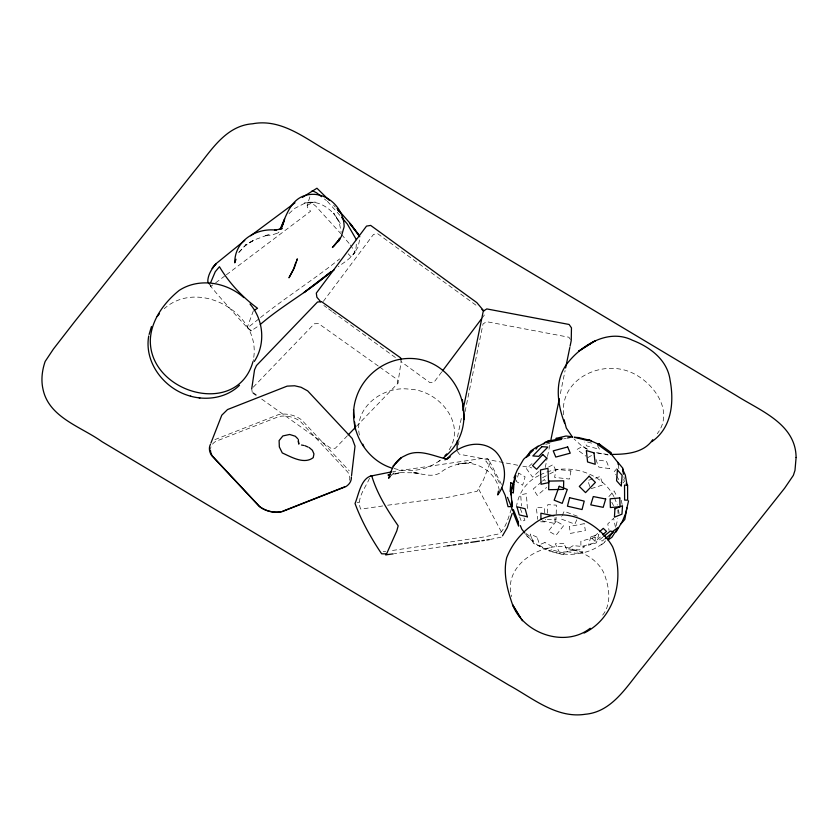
<?xml version="1.0" encoding="UTF-8"?>
<svg xmlns="http://www.w3.org/2000/svg" width="838" height="838" viewBox="0 0 838 838"><rect width="100%" height="100%" fill="white"/><g stroke="black" fill="none" stroke-linecap="round" stroke-linejoin="round"><path stroke-width="0.63" stroke-dasharray="4.19 3.14" d="M547.539 513.223L547.78 504.633L556.432 505.157L556.034 519.885L547.371 519.361M563.534 414.737C559.92 379.855 599.149 360.518 628.573 371.349C651.692 379.886 675.428 410.232 657.275 433.686M369.506 478.268C365.588 487.842 356.014 498.359 360.686 509.127L382.767 505.953M253.767 357.323C260.168 312.406 198.334 278.237 164.217 308.688M356.433 426.343L397.914 383.259L401.13 361.461M356.255 244.235C356.674 255.559 346.104 260.765 338.311 266.694M359.565 240.024L358.025 247.084L353.248 254.752M457.517 436.923L461.906 415.47M458.26 444.905L459.056 441.06M465.09 411.573L483.034 323.939L486.553 321.677L568.855 337.222L571.233 340.595M545.245 467.51L547.256 457.716M547.518 456.427L550.137 443.606M560.371 393.619L565.095 370.543M516.438 507.252C517.957 493.708 526.589 481.253 539.012 475.534M616.087 525.845L617.784 518.607M226.375 274.791L310.605 211.228L307.337 207.269L307.211 205.331L309.955 196.532M252.887 361.932L253.547 359.691M511.4 508.928C508.394 517.58 506.204 527.123 499.5 533.785L483.222 537.074L390.623 550.734M576.774 519.811L574.858 524.148L560.779 518.858L561.743 516.69M562.225 515.611L564.152 511.264L578.22 516.554M387.68 505.22L446.738 497.542L477.052 491.34L483.442 479.923L490.157 462.702L487.601 458.323L483.275 458.292L393.137 471.585M449.21 449.723C466.536 422.52 437.939 389.911 409.321 389.188C383.029 385.522 352.725 407.823 359.649 436.242M602.669 615.092C612.138 603.224 609.017 586.977 604.25 573.831C596.949 557.427 579.1 550.315 562.717 546.449C536.624 545.297 503.177 567.158 511.683 596.583M238.799 252.458L244.287 246.508L254.364 239.752L244.864 245.377L253.987 240.035L269.459 234.347L264.012 236.023L271.9 234.965L277.692 233.1L279.064 231.12M253.359 310.835L247.2 327.553L251.201 330.706L247.2 327.553L238.903 318.597L218.079 295.133L210.307 285.905L210.191 284.658M323.321 301.387L373.528 234.378L377.687 233.697L477.817 306.519M441.731 371.936L434.178 382.013L430.02 382.704L400.941 361.555M482.154 317.969L484.385 315.004M617.009 468.484L614.139 471.71L616.003 474.916M623.063 482.908L624.499 481.295L623.252 479.158M608.87 496.588L614.065 490.921L616.988 496.567M238.987 252.259L244.287 246.508M253.275 387.177L314.292 323.803L318.492 323.552L378.65 366.321M347.435 435.697L335.357 448.236L331.157 448.487L260.272 398.071M393.975 472.737L391.346 475.272L400.784 472.496L393.085 474.036M394.09 468.505C409.688 472.862 427.789 470.369 440.432 459.894M289.016 213.596L294.41 208.568L304.508 203.372L315.172 202.094L304.487 203.026C319.896 198.952 333.807 210.527 340.312 223.62L333.66 213.124L339.306 222.384L341.15 232.356M525.552 533.911C543.831 557.72 583.646 561.575 605.654 540.898M532.004 463.603L526.463 468.704L532.612 477.136L539.085 471.176M597.683 533.397L592.078 538.446L595.315 541.537L600.909 536.488M541.589 481.881L533.209 489.036L537.294 495.394L546.596 487.454M542.511 481.085L544.375 479.493L545.737 481.62M277.692 233.1L278.949 232.042M258.649 319.069L247.566 327.836L250.991 330.989L258.366 326.034M602.773 537.21L599.002 540.28L602.323 540.981L604.208 539.452M260.492 317.55C286.167 297.05 314.041 279.494 339.662 258.911M438.609 461.612L440.505 460.135M601.286 544.92L606.314 541.023M215.659 282.825L224.416 276.268M210.307 285.905L210.914 286.25L212.8 284.91M587.857 457.59L592.812 454.783M540.112 474.947C565.095 461.885 600.867 471.019 613.971 496.662M548.607 466.986L553.07 464.65L555.992 470.663L548.157 474.748M542.574 477.67L547.046 475.335M307.211 205.331L311.799 202.995L315.811 206.179L340.752 233.582M214.895 439.615L278.541 414.601A20.877 14.162 14 0 1 301.69 419.974L349.247 470.809M357.177 502.79L359.313 502.067M592.759 478.896L587.794 480.478L590.591 488.816L603.004 484.877L600.197 476.539L593.995 478.508M501.155 537.148L490.576 539.358M545.789 444.308L550.629 443.019M563.723 438.903L566.247 438.295M393.064 474.099L400.721 472.663L416.434 472.821L420.016 473.554L412.17 472.674C421.409 473.187 431.109 477.995 439.992 472.957C448.676 465.54 460.188 463.026 471.333 462.513L457.946 464.137C476.235 459.57 496.086 471.742 499.343 490.513M447.398 545.852L394.405 553.698M449.859 545.486L453.557 544.941M383.207 551.718L385.679 551.394M540.636 521.802L545.873 521.917L545.548 519.319M607.864 454.479L595.577 452.604L608.074 455.003M517.727 465.237L459.413 454.227L457.045 450.854M522.828 466.2L531.763 467.887M542.238 520.88L555.018 523.509L554.966 516.093M587.585 442.045L593.43 443.595M587.469 449.158L582.881 446.979L574.061 438.934M379.708 367.075L397.411 379.666L397.914 383.259M323.877 305.503L326.684 307.546M328.548 308.908L331.701 311.191M332.749 311.956L396.741 358.496M586.872 449.063L582.913 446.109L576.963 449.482L585.877 456.123M526.254 533.576L531.041 537.263L533.397 541.149L526.683 535.995L525.51 534.047M324.432 198.994L326.401 200.544M348.189 253.809L350.64 256.386L351.834 256.145L355.218 252.248L350.41 245.021M333.566 205.121L335.315 207.059M327.375 201.319L340.773 216.34M341.611 234.567L349.645 244.088M208.861 283.38L210.914 286.25M616.632 475.984L620.371 482.384M478.728 489.277L501.375 531.847M597.452 445.481L599.526 449.304L586.663 445.889L584.589 442.066M611.792 502.245L613.542 505.628M501.533 484.448L489.821 461.853L485.841 460.994L493.477 471.218L500.653 485.401M614.464 497.856L617.355 505.021M520.293 508.614L522.147 513.254M523.991 517.894L524.913 520.209L521.487 521.561L519.644 516.92M621.272 500.307L622.299 505.251M618.371 509.693L619.135 513.401M615.438 527.217L613.615 518.293L607.76 523.949L609.058 530.318M623.922 476.707L624.373 479.221M618.245 464.577L618.926 469.123M251.735 388.769L252.238 392.362M544.763 512.825L544.134 507.629L536.278 507.44L537.734 519.361M617.795 509.986L618.13 513.715M527.437 508.488L526.316 493.645L520.681 494.797L521.519 505.932M349.614 480.268A19.431 13.188 14 0 0 347.791 472.129L300.496 421.566A19.431 13.188 14 0 0 278.907 416.549L215.596 441.427A19.431 13.188 14 0 0 210.495 449.189M570.94 470.935L569.484 479.064L554.609 477.377L556.076 469.249L570.94 470.935M590.895 536.833L588.454 545.224L596.384 542.856L598.835 534.476L590.895 536.833M518.753 473.103L516.292 481.462L522.64 485.202L525.101 476.843L518.753 473.103M556.212 521.215L548.471 531.041L555.992 535.356L563.733 525.531L556.212 521.215M573.15 545.653L567.703 548.932L579.341 549.938L584.798 546.659L573.15 545.653M544.93 542.511L538.708 545.077L546.125 549.131L552.347 546.554L544.93 542.511M551.854 549.812L548.691 550.734L562.497 554.526L565.671 553.593L551.854 549.812M595.158 537.263L580.87 541.243L580.902 546.669L595.179 542.689L595.158 537.263M584.191 523.687L569.253 526.484L570.448 533.387L585.385 530.601L584.191 523.687M573.925 550.304L566.834 551.551L575.926 553.29L583.018 552.043L573.925 550.304M563.838 543.38L555.332 543.747L559.334 552.2L567.818 551.833L563.838 543.38M609.404 468.578L598.877 467.112L595.933 459.758L606.461 461.235L609.404 468.578M537.064 537.21L530.192 534.016L533.345 543.328L540.217 546.523L537.064 537.21"/><path stroke-width="1.26" d="M457.077 449.158L457.223 440.84M148.724 335.965C143.895 363.21 165.055 389.68 190.907 396.248M351.541 475.638L355.019 446.141L352.222 438.504L307.693 390.906L301.051 387.261L294.63 385.773L287.141 386.129L227.538 409.552L221.777 415.198L210.956 442.988M251.735 388.769L254.543 369.799L256.48 365.536L317.508 302.005L321.719 301.753L400.637 357.868L400.962 360.267M498.401 491.078L497.72 494.944C507.283 482.112 506.896 463.037 495.384 451.326C481.284 438.358 458.292 444.611 447.45 458.742L450.121 456.741L444.936 459.863M626.929 507.933L624.823 519.455L620.832 523.939M462.953 410.348L483.264 311.181L486.784 308.918L569.086 324.463L571.464 327.836L571.233 340.595L570.081 346.188M550.922 439.761L559.323 398.741M565.619 367.976L569.819 347.466M391.629 468.002C363.42 459.004 346.723 425.725 356.234 397.725C362.561 377.749 380.641 362.32 401.318 359.073C456.553 350.975 486.606 424.133 443.354 457.915M628.552 500.883L625.64 513.422L622.487 521.1L616.045 532.036M149.122 334.425L151.458 326.537M252.887 361.932C236.777 418.382 149.017 392.771 150.327 339.799C151.186 320.095 164.332 302.319 179.217 290.388C199.161 277.399 226.595 282.228 243.827 297.605M339.369 238.17L338.301 241.658L341.401 236.337L344.146 226.71C343.957 207.793 325.919 190.456 306.666 195.055C290.409 198.836 286.292 216.12 280.101 229.088M284.344 220.017L282.134 226.669L280.657 228.816M235.991 259.256L234.776 262.828C234.431 241.155 255.684 227.706 276.1 230.136L274.634 230.345L282.176 228.491L280.594 229.036M295.929 262.137L293.426 269.354L288.984 277.807L294.253 267.992L297.364 258.858L296.61 260.639M447.136 459.14C433.33 456.228 418.696 448.026 404.806 455.841C395.431 459.695 391.43 469.29 388.591 478.268L390.382 476.424M512.217 513.401L507.262 527.615L502.517 535.817M281.558 227.004L284.711 218.907M210.778 282.291L215.272 271.721L219.451 266.714C229.067 282.951 242.381 297.102 257.528 308.29L254.406 310.207M513.966 477.932L517.161 470.244L523.593 459.266L533.303 450.236M281.61 226.972L283.611 222.259M386.58 553.876L396.803 530.873L398.186 525.835C387.47 510.279 377.152 493.949 371.674 475.691C360.864 478.435 358.779 494.525 355.04 503.512C361.534 521.194 371.077 538.195 381.625 553.792L386.58 553.876L385.606 554.871L393.148 553.866M254.302 361.429C265.782 343.926 263.666 319.802 250.038 304.037M543.862 444.109L544.847 442.401L548.481 441.437M607.854 539.599L613.385 530.936L618.151 527.49L611.939 537.231L608.126 539.986M298.213 439.185L298.841 444.119L298.265 441.49M536.037 449.116L538.048 446.109L530.485 451.158L526.442 457.171L529.689 455.003M442.506 370.899L481.421 318.953M652.771 439.657C643.594 453.379 625.462 454.426 610.431 454.406M157.209 316.481L159.429 313.779M333.817 245.963L338.929 240.035L332.393 247.524L340.385 238.369M392.886 466.274L401.098 457.684L395.725 463.225M348.336 434.765L355.532 427.286M651.734 441.699C671.793 427.988 674.244 402.324 670.117 380.358C667.551 360.099 650.236 347.1 632.397 340.228C609.509 328.8 583.604 343.653 568.845 361.492C553.866 378.661 557.04 403.424 564.582 423.138M444.978 455.61L446.801 453.892M599.547 531.711L603.276 528.349L606.503 531.439L602.773 534.801M239.511 385.271C226.763 397.799 207.237 400.857 190.415 396.154M603.727 536.435L610.336 531.062L613.657 531.784L605.162 538.687M260.241 324.516C282.5 305.21 308.834 291.425 330.874 271.816L303.911 292.609L334.393 269.637M244.748 240.433L216.11 263.635C211.909 268.558 207.845 274.77 207.782 281.453L209.05 283.684M250.635 235.792L294.997 202.786M302.361 197.391L316.942 188.225L329.187 200.282M590.162 628.28C565.137 647.984 523.729 633.832 512.584 604.764C507.367 589.826 502.968 573.58 506.655 557.762C511.934 544.197 521.267 532.633 533.272 524.431C559.292 503.01 597.84 520.388 612.641 546.847C625.075 577.539 615.354 617.805 584.065 633.067M538.342 446.319L549.309 440.442M370.752 476.078L391.901 471.804M282.574 511.253L344.669 486.847M567.504 437.991L572.564 436.787L565.996 436.022L555.887 438.431L558.077 438.693M390.518 474.538L387.963 475.052L390.508 474.57M486.815 539.976L489.329 539.557M447.398 545.852L449.859 545.486M453.557 544.941L456.019 544.574M458.48 544.208L462.178 543.663M464.64 543.296L468.327 542.741M470.788 542.375L479.409 541.097M481.871 540.73L484.333 540.363M312.218 190.635L316.575 192.782L321.488 196.658M301.481 445.03L303.712 445.449M199.14 397.841L199.894 397.987M553.688 515.831L540.908 513.202L540.95 519.382M304.833 445.659L308.091 447.073M588.098 439.583L600.071 444.905M253.181 393.032L256.019 395.044M481.871 309.473L483.819 310.888M309.18 447.534L312.365 450.257L313.946 453.882L313.234 457.642C304.089 464.713 291.278 456.982 282.28 452.939L279.337 446.947L279.106 440.599L282.877 435.928L289.644 434.472L295.28 436.231L297.48 438.452M337.033 208.484L350.672 223.976L357.753 233.572L349.991 223.683L359.481 236.306M338.028 210.087L339.694 211.888L337.944 209.961M341.59 217.293L347.299 223.987L356.339 239.658M482.887 309.788L476.812 302.612L370.668 225.412L366.52 226.103L316.314 293.111L316.869 297.228L320.713 301.764M524.798 532.968L521.791 529.155L520.346 525.583M610.127 452.646L617.648 462.199M572.49 437.122L566.31 428.05L564.089 419.691M522.42 620.78L512.584 604.764L520 617.239M357.617 233.048L359.764 236.798M626.196 483.201L627.107 485.192L625.326 475.156L622.582 469.186L623.472 474.203M501.669 487.632L505.22 495.426L508.038 506.655L511.285 506.592L512.615 510.709M507.493 497.353L511.704 507.566M362.844 444.203L363.755 446.476M623.378 471.689L622.875 468.285L617.91 462.314L618.245 464.577M464.242 419.587L462.408 399.653M353.51 409.698L354.264 417.743M354.621 422.017L355.343 429.632M511.201 495.132L510.698 489.423L512.217 506.456L511.714 500.747M210.464 444.266A20.877 14.173 14 0 0 211.543 455.401L259.099 506.236A20.877 14.173 14 0 0 282.238 511.609L345.895 486.595A20.877 14.173 14 0 0 351.384 476.99M281.359 511.735A19.431 13.188 14 0 1 259.78 506.718L212.475 456.155A19.431 13.188 14 0 1 210.474 450.373M796.1 457.485L794.99 470.338L793.366 475.356L784.661 488.145L643.05 666.744C627.191 685.526 612.62 711.86 585.322 714.259C556.401 718.805 532.34 697.845 508.666 685.013L101.901 441.626C81.202 426.72 48.803 417.586 42.979 389.104C40.905 379.96 42.12 370.218 45.158 361.45L53.433 349.017L74.467 321.886L194.982 170.365C210.6 151.406 225.296 125.69 252.584 123.783C281.61 118.231 305.744 138.878 329.386 152.097L736.162 395.484C760.276 410.756 795.796 423.819 796.1 457.485M548.88 481.106L548.67 489.696L563.503 489.402L563.712 480.813L548.88 481.106M614.935 508.75L614.422 517.182L621.974 514.165L622.498 505.733L614.935 508.75M510.761 482.772L510.164 491.508L513.317 492.995L513.914 484.259L510.761 482.772M617.417 469.94L616.579 480.74L621.283 486.071L622.121 475.272L617.417 469.94M511.641 487.831L510.971 492.241L515.035 479.902L515.705 475.492L511.641 487.831M561.837 438.264L561.565 439.374L546.816 442.537L547.088 441.437L561.837 438.264M569.61 497.73L567.441 506.183L582.054 509.556L584.222 501.103L569.61 497.73M605.696 499.008L603.192 507.325L590.769 504.874L593.283 496.557L605.696 499.008M559.218 486.291L554.169 500.202L562.214 503.366L567.274 489.455L559.218 486.291M212.663 267.647L212.203 268.474L216.11 263.635L212.663 267.647M542.773 454.573L532.559 465.645L536.582 469.28L546.805 458.208L542.773 454.573M589.166 476.194L579.309 486.417L585.542 492.608L595.399 482.374L589.166 476.194M541.924 446.664L532.832 455.945L538.782 456.354L547.874 447.073L541.924 446.664M589.868 343.968L578.618 351.227L595.378 340.678L589.868 343.968M599.149 443.91L597.546 444.35L609.676 453.149L611.269 452.719L599.149 443.91M567.672 446.968L553.227 450.865L555.793 457.066L570.238 453.169L567.672 446.968M548.576 482.615L541.044 484.27L540.447 469.961L547.968 468.316L548.576 482.615M619.795 497.95L610.127 498.799L610.378 507.545L620.047 506.707L619.795 497.95M627.578 485.16L624.53 485.087L624.603 500.077L627.652 500.139L627.578 485.16M591.398 440.683L586.988 440.379L574.229 437.268L578.639 437.583L591.398 440.683M527.343 516.805L519.235 514.888L517.004 506.812L525.112 508.729L527.343 516.805M594.027 452.887L586.37 450.54L587.564 461.937L595.231 464.294L594.027 452.887M518.324 522.011L513.369 509.577L513.642 513.704L518.596 526.138L518.324 522.011"/></g></svg>
